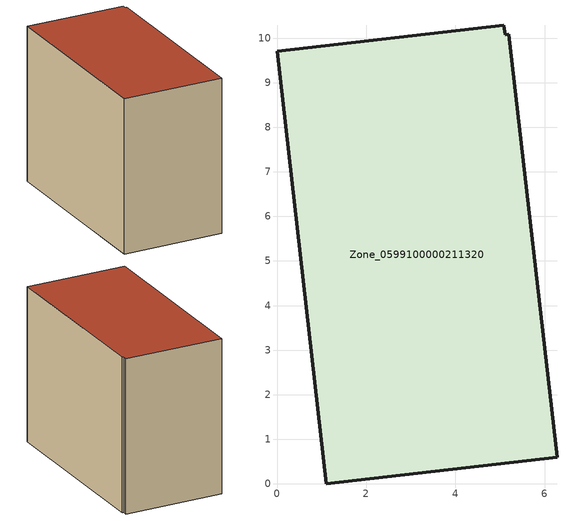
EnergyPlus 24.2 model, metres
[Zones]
Zone_0599100000211320
 floor ground (C_G): 5.11,10.08 5.19,10.09 6.28,0.6 1.11,0 0,9.71 5.08,10.29 z0
 wall outside (C_F): 1.11,0 6.28,0.6 5.19,10.09 5.11,10.08 5.08,10.29 0,9.71 1.11,0 z0:7.98
 roof outside (C_R): 5.19,10.09 5.11,10.08 5.08,10.29 0,9.71 1.11,0 6.28,0.6 z7.98
[BUILDING]
Pand.0599100000211320: North Axis=0; Terrain=City; Loads Convergence Tolerance Value=0.04; Temperature Convergence Tolerance Value=0.4; Solar Distribution=FullExterior; Maximum Number of Warmup Days=25; Minimum Number of Warmup Days=1
[Site:Location]
Rotterdam.The.Hague.AP_ZH_NLD Design_Conditions: Latitude=51.96; Longitude=4.45; Time Zone=1; Elevation=-4.5
[SITE:GROUNDTEMPERATURE:BUILDINGSURFACE]
18, 18, 18, 18, 18, 18, 18, 18, 18, 18, 18, 18
[MATERIAL] Thermal Absorptance=0.9; Solar Absorptance=0.7; Visible Absorptance=0.7
Name | Roughness | Thickness | Conductivity | Density | Specific Heat
G.TC.1946-1964 | MediumSmooth | 0.15 | 1 | 540 | 1210
F.TC.1946-1964 | Rough | 0.3 | 0.857143 | 1920 | 840
R.TC.1946-1964 | MediumRough | 0.2 | 0.235294 | 1500 | 1000
[CONSTRUCTION]
C_G: G.TC.1946-1964
C_F: F.TC.1946-1964
C_R: R.TC.1946-1964
[ZONE]
Zone_0599100000211320: Type=1; Multiplier=1; Ceiling Height=Autocalculate; Volume=Autocalculate; Floor Area=autocalculate; Part of Total Floor Area=Yes
[ZONEINFILTRATION:DESIGNFLOWRATE]
Infil_Zone_0599100000211320: Zone or ZoneList or Space or SpaceList=Zone_0599100000211320; Schedule=AlwaysOn; Design Flow Rate Calculation Method=Flow/Area; Flow Rate per Floor Area=0.003; Constant Term Coefficient=1; Temperature Term Coefficient=0; Velocity Term Coefficient=0; Velocity Squared Term Coefficient=0
[HVACTEMPLATE:ZONE:IDEALLOADSAIRSYSTEM]
Zone_0599100000211320: Maximum Heating Supply Air Temperature=50; Minimum Cooling Supply Air Temperature=13; Maximum Heating Supply Air Humidity Ratio=0.0156; Minimum Cooling Supply Air Humidity Ratio=0.0077; Heating Limit=NoLimit; Cooling Limit=NoLimit; Dehumidification Control Type=ConstantSensibleHeatRatio; Cooling Sensible Heat Ratio=0.7; Dehumidification Setpoint=60; Humidification Control Type=None; Humidification Setpoint=30; Outdoor Air Method=None; Outdoor Air Flow Rate per Person=0.00944; Outdoor Air Flow Rate per Zone Floor Area=0; Outdoor Air Flow Rate per Zone=0; Demand Controlled Ventilation Type=None; Outdoor Air Economizer Type=NoEconomizer; Heat Recovery Type=None; Sensible Heat Recovery Effectiveness=0.7; Latent Heat Recovery Effectiveness=0.65
[ZONECONTROL:THERMOSTAT]
ThermostatControl_Zone_0599100000211320: Zone or ZoneList=Zone_0599100000211320; Control Type Schedule=DualSetpointControlType; Control 1=Thermostat_Zone_0599100000211320; Temperature Difference Between Cutout And Setpoint=0
[THERMOSTATSETPOINT:DUALSETPOINT]
Thermostat_Zone_0599100000211320: Heating Setpoint Temperature Schedule=HeatingSetpoint_Zone_0599100000211320; Cooling Setpoint Temperature Schedule=CoolingSetpoint_Zone_0599100000211320
[SCHEDULE:COMPACT]
HeatingSetpoint_Zone_0599100000211320: Through: 12/31, For: AllDays, Until: 24:00, 21
CoolingSetpoint_Zone_0599100000211320: Through: 12/31, For: AllDays, Until: 24:00, 24
DualSetpointControlType: Through: 12/31, For: AllDays, Until: 24:00, 4
AlwaysOn: Through: 12/31, For: AllDays, Until: 24:00, 1
